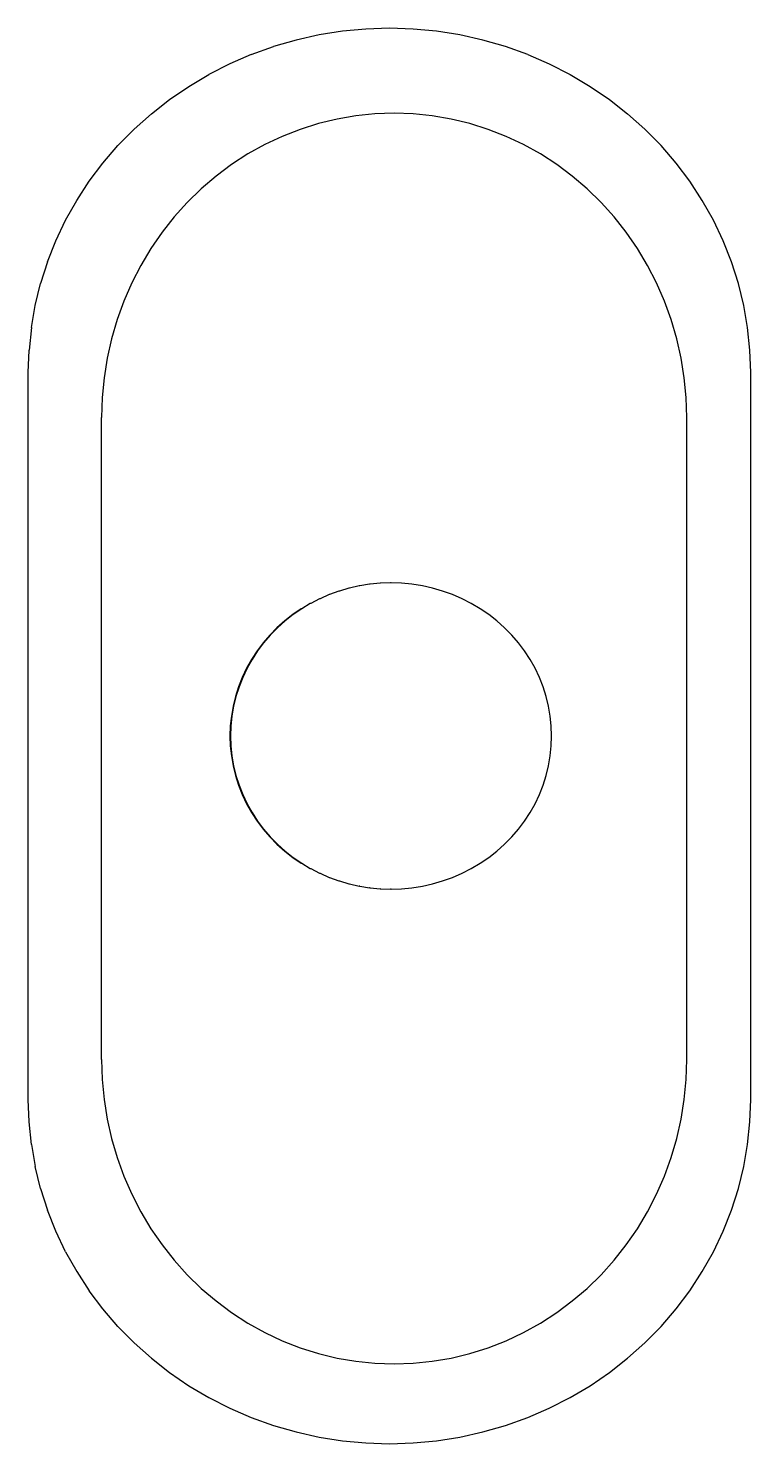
# Model space of a CAD drawing. Header units: metres. Extents: x 2754 to 3501, y 1112 to 1514.
# Drawn here: x 3340.6569 to 3340.7001, y 1427.2648 to 1427.3494 of the extents above; entities that cross this region are included whole.
import ezdxf

# ---------------------------------------------------------------- set-up
doc = ezdxf.new("R2010")
doc.units = ezdxf.units.M
doc.layers.add('AR-WALL', color=7, linetype='Continuous')

msp = doc.modelspace()

# ---------------------------------------------------------------- linework, layer by layer
at = {"layer": 'AR-WALL', "lineweight": 25}
for p, q in [((3340.675668, 1427.349255), (3340.674272, 1427.349036)), ((3340.677076, 1427.349387), (3340.675668, 1427.349255)), ((3340.67849, 1427.349432), (3340.677076, 1427.349387)), ((3340.679904, 1427.349387), (3340.67849, 1427.349432)), ((3340.681311, 1427.349255), (3340.679904, 1427.349387)), ((3340.682707, 1427.349036), (3340.681311, 1427.349255)), ((3340.670217, 1427.347864), (3340.671541, 1427.348339)), ((3340.672895, 1427.34873), (3340.671541, 1427.348339)), ((3340.674272, 1427.349036), (3340.672895, 1427.34873)), ((3340.684085, 1427.34873), (3340.682707, 1427.349036)), ((3340.685438, 1427.348339), (3340.684085, 1427.34873)), ((3340.686762, 1427.347864), (3340.685438, 1427.348339)), ((3340.670217, 1427.347864), (3340.668929, 1427.347308)), ((3340.686762, 1427.347864), (3340.688051, 1427.347308)), ((3340.66648, 1427.345961), (3340.667681, 1427.346673)), ((3340.668929, 1427.347308), (3340.667681, 1427.346673)), ((3340.688051, 1427.347308), (3340.689298, 1427.346673)), ((3340.689298, 1427.346673), (3340.6905, 1427.345961)), ((3340.66533, 1427.345176), (3340.66648, 1427.345961)), ((3340.6905, 1427.345961), (3340.69165, 1427.345176)), ((3340.664237, 1427.344322), (3340.66533, 1427.345176)), ((3340.69165, 1427.345176), (3340.692743, 1427.344322)), ((3340.663204, 1427.3434), (3340.664237, 1427.344322)), ((3340.676482, 1427.344197), (3340.675351, 1427.344003)), ((3340.677622, 1427.344313), (3340.676482, 1427.344197)), ((3340.678767, 1427.344352), (3340.677622, 1427.344313)), ((3340.679912, 1427.344313), (3340.678767, 1427.344352)), ((3340.681053, 1427.344197), (3340.679912, 1427.344313)), ((3340.682183, 1427.344003), (3340.681053, 1427.344197)), ((3340.692743, 1427.344322), (3340.693775, 1427.3434)), ((3340.663204, 1427.3434), (3340.662237, 1427.342417)), ((3340.673139, 1427.343387), (3340.672066, 1427.342967)), ((3340.674235, 1427.343732), (3340.673139, 1427.343387)), ((3340.675351, 1427.344003), (3340.674235, 1427.343732)), ((3340.683299, 1427.343732), (3340.682183, 1427.344003)), ((3340.684396, 1427.343387), (3340.683299, 1427.343732)), ((3340.685468, 1427.342967), (3340.684396, 1427.343387)), ((3340.694742, 1427.342417), (3340.693775, 1427.3434)), ((3340.66134, 1427.341375), (3340.662237, 1427.342417)), ((3340.671023, 1427.342476), (3340.670012, 1427.341915)), ((3340.672066, 1427.342967), (3340.671023, 1427.342476)), ((3340.686512, 1427.342476), (3340.685468, 1427.342967)), ((3340.687522, 1427.341915), (3340.686512, 1427.342476)), ((3340.69564, 1427.341375), (3340.694742, 1427.342417)), ((3340.670012, 1427.341915), (3340.669039, 1427.341286)), ((3340.688495, 1427.341286), (3340.687522, 1427.341915)), ((3340.660516, 1427.34028), (3340.66134, 1427.341375)), ((3340.669039, 1427.341286), (3340.668108, 1427.340593)), ((3340.689427, 1427.340593), (3340.688495, 1427.341286)), ((3340.696464, 1427.34028), (3340.69564, 1427.341375)), ((3340.659769, 1427.339136), (3340.660516, 1427.34028)), ((3340.667222, 1427.339837), (3340.666386, 1427.339023)), ((3340.668108, 1427.340593), (3340.667222, 1427.339837)), ((3340.690312, 1427.339837), (3340.689427, 1427.340593)), ((3340.691149, 1427.339023), (3340.690312, 1427.339837)), ((3340.697211, 1427.339136), (3340.696464, 1427.34028)), ((3340.659102, 1427.337948), (3340.659769, 1427.339136)), ((3340.666386, 1427.339023), (3340.665603, 1427.338154)), ((3340.691932, 1427.338154), (3340.691149, 1427.339023)), ((3340.697878, 1427.337948), (3340.697211, 1427.339136)), ((3340.665603, 1427.338154), (3340.664876, 1427.337234)), ((3340.692659, 1427.337234), (3340.691932, 1427.338154)), ((3340.658518, 1427.33672), (3340.659102, 1427.337948)), ((3340.698462, 1427.33672), (3340.697878, 1427.337948)), ((3340.65802, 1427.335459), (3340.658518, 1427.33672)), ((3340.664876, 1427.337234), (3340.664208, 1427.336266)), ((3340.693326, 1427.336266), (3340.692659, 1427.337234)), ((3340.69896, 1427.335459), (3340.698462, 1427.33672)), ((3340.664208, 1427.336266), (3340.663603, 1427.335255)), ((3340.693931, 1427.335255), (3340.693326, 1427.336266)), ((3340.65802, 1427.335459), (3340.657609, 1427.33417)), ((3340.663603, 1427.335255), (3340.663063, 1427.334205)), ((3340.694471, 1427.334205), (3340.693931, 1427.335255)), ((3340.69937, 1427.33417), (3340.69896, 1427.335459)), ((3340.657288, 1427.332857), (3340.657609, 1427.33417)), ((3340.663063, 1427.334205), (3340.66259, 1427.333121)), ((3340.694944, 1427.333121), (3340.694471, 1427.334205)), ((3340.699692, 1427.332857), (3340.69937, 1427.33417)), ((3340.66259, 1427.333121), (3340.662187, 1427.332006)), ((3340.695348, 1427.332006), (3340.694944, 1427.333121)), ((3340.657057, 1427.331528), (3340.657288, 1427.332857)), ((3340.699922, 1427.331528), (3340.699692, 1427.332857)), ((3340.657057, 1427.331528), (3340.656919, 1427.330187)), ((3340.662187, 1427.332006), (3340.661854, 1427.330867)), ((3340.695681, 1427.330867), (3340.695348, 1427.332006)), ((3340.700061, 1427.330187), (3340.699922, 1427.331528)), ((3340.661854, 1427.330867), (3340.661594, 1427.329707)), ((3340.695941, 1427.329707), (3340.695681, 1427.330867)), ((3340.656873, 1427.32884), (3340.656919, 1427.330187)), ((3340.661594, 1427.329707), (3340.661407, 1427.328533)), ((3340.696127, 1427.328533), (3340.695941, 1427.329707)), ((3340.700107, 1427.32884), (3340.700061, 1427.330187)), ((3340.656873, 1427.28537), (3340.656873, 1427.32884)), ((3340.700107, 1427.28537), (3340.700107, 1427.32884)), ((3340.661407, 1427.328533), (3340.661295, 1427.327348)), ((3340.69624, 1427.327348), (3340.696127, 1427.328533)), ((3340.661295, 1427.327348), (3340.661257, 1427.326158)), ((3340.696277, 1427.326158), (3340.69624, 1427.327348)), ((3340.661257, 1427.287747), (3340.661257, 1427.326158)), ((3340.696277, 1427.287747), (3340.696277, 1427.326158)), ((3340.677297, 1427.316178), (3340.676707, 1427.316081)), ((3340.677328, 1427.316178), (3340.677297, 1427.316178)), ((3340.677923, 1427.316237), (3340.677328, 1427.316178)), ((3340.677953, 1427.316237), (3340.677923, 1427.316237)), ((3340.678551, 1427.316257), (3340.677953, 1427.316237)), ((3340.678582, 1427.316257), (3340.678551, 1427.316257)), ((3340.67921, 1427.316237), (3340.678582, 1427.316257)), ((3340.679836, 1427.316178), (3340.67921, 1427.316237)), ((3340.680456, 1427.316081), (3340.679836, 1427.316178)), ((3340.674302, 1427.315313), (3340.673778, 1427.315031)), ((3340.674332, 1427.315313), (3340.674302, 1427.315313)), ((3340.674874, 1427.31556), (3340.674332, 1427.315313)), ((3340.674905, 1427.31556), (3340.674874, 1427.31556)), ((3340.675463, 1427.315771), (3340.674905, 1427.31556)), ((3340.675493, 1427.315771), (3340.675463, 1427.315771)), ((3340.676064, 1427.315945), (3340.675493, 1427.315771)), ((3340.676095, 1427.315945), (3340.676064, 1427.315945)), ((3340.676677, 1427.316081), (3340.676095, 1427.315945)), ((3340.676707, 1427.316081), (3340.676677, 1427.316081)), ((3340.681068, 1427.315945), (3340.680456, 1427.316081)), ((3340.68167, 1427.315771), (3340.681068, 1427.315945)), ((3340.682258, 1427.31556), (3340.68167, 1427.315771)), ((3340.682831, 1427.315313), (3340.682258, 1427.31556)), ((3340.683386, 1427.315031), (3340.682831, 1427.315313)), ((3340.673213, 1427.314714), (3340.672702, 1427.314366)), ((3340.673244, 1427.314714), (3340.672733, 1427.314366)), ((3340.673244, 1427.314714), (3340.673213, 1427.314714)), ((3340.673747, 1427.315031), (3340.673244, 1427.314714)), ((3340.673778, 1427.315031), (3340.673747, 1427.315031)), ((3340.683919, 1427.314714), (3340.683386, 1427.315031)), ((3340.68443, 1427.314366), (3340.683919, 1427.314714)), ((3340.671757, 1427.313576), (3340.671328, 1427.313139)), ((3340.671788, 1427.313576), (3340.671358, 1427.313139)), ((3340.672216, 1427.313986), (3340.671757, 1427.313576)), ((3340.672247, 1427.313986), (3340.671788, 1427.313576)), ((3340.672702, 1427.314366), (3340.672216, 1427.313986)), ((3340.672733, 1427.314366), (3340.672247, 1427.313986)), ((3340.684916, 1427.313986), (3340.68443, 1427.314366)), ((3340.685375, 1427.313576), (3340.684916, 1427.313986)), ((3340.685805, 1427.313139), (3340.685375, 1427.313576)), ((3340.671328, 1427.313139), (3340.670929, 1427.312676)), ((3340.671358, 1427.313139), (3340.670959, 1427.312676)), ((3340.686204, 1427.312676), (3340.685805, 1427.313139)), ((3340.670563, 1427.312189), (3340.670231, 1427.311681)), ((3340.670593, 1427.312189), (3340.670261, 1427.311681)), ((3340.670929, 1427.312676), (3340.670563, 1427.312189)), ((3340.670959, 1427.312676), (3340.670593, 1427.312189)), ((3340.68657, 1427.312189), (3340.686204, 1427.312676)), ((3340.686902, 1427.311681), (3340.68657, 1427.312189)), ((3340.669934, 1427.311153), (3340.669675, 1427.310607)), ((3340.669965, 1427.311153), (3340.669705, 1427.310607)), ((3340.670231, 1427.311681), (3340.669934, 1427.311153)), ((3340.670261, 1427.311681), (3340.669965, 1427.311153)), ((3340.687199, 1427.311153), (3340.686902, 1427.311681)), ((3340.687458, 1427.310607), (3340.687199, 1427.311153)), ((3340.669675, 1427.310607), (3340.669453, 1427.310047)), ((3340.669705, 1427.310607), (3340.669484, 1427.310047)), ((3340.68768, 1427.310047), (3340.687458, 1427.310607)), ((3340.669271, 1427.309474), (3340.669128, 1427.30889)), ((3340.669301, 1427.309474), (3340.669159, 1427.30889)), ((3340.669453, 1427.310047), (3340.669271, 1427.309474)), ((3340.669484, 1427.310047), (3340.669301, 1427.309474)), ((3340.687862, 1427.309474), (3340.68768, 1427.310047)), ((3340.688005, 1427.30889), (3340.687862, 1427.309474)), ((3340.669128, 1427.30889), (3340.669026, 1427.3083)), ((3340.669159, 1427.30889), (3340.669056, 1427.3083)), ((3340.688107, 1427.3083), (3340.688005, 1427.30889)), ((3340.668964, 1427.307704), (3340.668943, 1427.307105)), ((3340.669026, 1427.3083), (3340.668964, 1427.307704)), ((3340.668995, 1427.307704), (3340.668974, 1427.307105)), ((3340.669056, 1427.3083), (3340.668995, 1427.307704)), ((3340.688169, 1427.307704), (3340.688107, 1427.3083)), ((3340.688189, 1427.307105), (3340.688169, 1427.307704)), ((3340.668943, 1427.307105), (3340.668964, 1427.306507)), ((3340.668974, 1427.307105), (3340.668995, 1427.306507)), ((3340.688169, 1427.306507), (3340.688189, 1427.307105)), ((3340.668964, 1427.306507), (3340.669026, 1427.305911)), ((3340.668995, 1427.306507), (3340.669056, 1427.305911)), ((3340.688107, 1427.305911), (3340.688169, 1427.306507)), ((3340.669026, 1427.305911), (3340.669128, 1427.30532)), ((3340.669056, 1427.305911), (3340.669159, 1427.30532)), ((3340.669128, 1427.30532), (3340.669271, 1427.304736)), ((3340.669159, 1427.30532), (3340.669301, 1427.304736)), ((3340.687862, 1427.304736), (3340.688005, 1427.30532)), ((3340.688005, 1427.30532), (3340.688107, 1427.305911)), ((3340.669271, 1427.304736), (3340.669453, 1427.304163)), ((3340.669301, 1427.304736), (3340.669484, 1427.304163)), ((3340.68768, 1427.304163), (3340.687862, 1427.304736)), ((3340.669453, 1427.304163), (3340.669675, 1427.303603)), ((3340.669484, 1427.304163), (3340.669705, 1427.303603)), ((3340.669675, 1427.303603), (3340.669934, 1427.303057)), ((3340.669705, 1427.303603), (3340.669965, 1427.303057)), ((3340.687199, 1427.303057), (3340.687458, 1427.303603)), ((3340.687458, 1427.303603), (3340.68768, 1427.304163)), ((3340.669934, 1427.303057), (3340.670231, 1427.302529)), ((3340.669965, 1427.303057), (3340.670261, 1427.302529)), ((3340.686902, 1427.302529), (3340.687199, 1427.303057)), ((3340.670231, 1427.302529), (3340.670563, 1427.302021)), ((3340.670261, 1427.302529), (3340.670593, 1427.302021)), ((3340.670563, 1427.302021), (3340.670929, 1427.301534)), ((3340.670593, 1427.302021), (3340.670959, 1427.301534)), ((3340.686204, 1427.301534), (3340.68657, 1427.302021)), ((3340.68657, 1427.302021), (3340.686902, 1427.302529)), ((3340.670929, 1427.301534), (3340.671328, 1427.301071)), ((3340.670959, 1427.301534), (3340.671358, 1427.301071)), ((3340.671328, 1427.301071), (3340.671757, 1427.300634)), ((3340.671358, 1427.301071), (3340.671788, 1427.300634)), ((3340.685375, 1427.300634), (3340.685805, 1427.301071)), ((3340.685805, 1427.301071), (3340.686204, 1427.301534)), ((3340.671757, 1427.300634), (3340.672216, 1427.300224)), ((3340.671788, 1427.300634), (3340.672247, 1427.300224)), ((3340.672216, 1427.300224), (3340.672702, 1427.299845)), ((3340.672247, 1427.300224), (3340.672733, 1427.299845)), ((3340.68443, 1427.299845), (3340.684916, 1427.300224)), ((3340.684916, 1427.300224), (3340.685375, 1427.300634)), ((3340.672702, 1427.299845), (3340.673213, 1427.299496)), ((3340.672733, 1427.299845), (3340.673244, 1427.299496)), ((3340.673213, 1427.299496), (3340.673244, 1427.299496)), ((3340.673244, 1427.299496), (3340.673747, 1427.299179)), ((3340.673747, 1427.299179), (3340.673778, 1427.299179)), ((3340.673778, 1427.299179), (3340.674302, 1427.298897)), ((3340.682831, 1427.298897), (3340.683386, 1427.299179)), ((3340.683386, 1427.299179), (3340.683919, 1427.299496)), ((3340.683919, 1427.299496), (3340.68443, 1427.299845)), ((3340.674302, 1427.298897), (3340.674332, 1427.298897)), ((3340.674332, 1427.298897), (3340.674874, 1427.29865)), ((3340.674874, 1427.29865), (3340.674905, 1427.29865)), ((3340.674905, 1427.29865), (3340.675463, 1427.298439)), ((3340.675463, 1427.298439), (3340.675493, 1427.298439)), ((3340.675493, 1427.298439), (3340.676064, 1427.298265)), ((3340.681068, 1427.298265), (3340.68167, 1427.298439)), ((3340.68167, 1427.298439), (3340.682258, 1427.29865)), ((3340.682258, 1427.29865), (3340.682831, 1427.298897)), ((3340.676064, 1427.298265), (3340.676095, 1427.298265)), ((3340.676095, 1427.298265), (3340.676677, 1427.298129)), ((3340.676707, 1427.298129), (3340.676677, 1427.298129)), ((3340.676707, 1427.298129), (3340.677297, 1427.298032)), ((3340.677328, 1427.298032), (3340.677297, 1427.298032)), ((3340.677328, 1427.298032), (3340.677923, 1427.297973)), ((3340.677953, 1427.297973), (3340.677923, 1427.297973)), ((3340.677953, 1427.297973), (3340.678551, 1427.297953)), ((3340.678582, 1427.297953), (3340.678551, 1427.297953)), ((3340.678582, 1427.297953), (3340.67921, 1427.297973)), ((3340.67921, 1427.297973), (3340.679836, 1427.298032)), ((3340.679836, 1427.298032), (3340.680456, 1427.298129)), ((3340.680456, 1427.298129), (3340.681068, 1427.298265)), ((3340.661257, 1427.287747), (3340.661295, 1427.286557)), ((3340.69624, 1427.286557), (3340.696277, 1427.287747)), ((3340.661295, 1427.286557), (3340.661407, 1427.285373)), ((3340.696127, 1427.285373), (3340.69624, 1427.286557)), ((3340.656919, 1427.284023), (3340.656873, 1427.28537)), ((3340.661407, 1427.285373), (3340.661594, 1427.284198)), ((3340.695941, 1427.284198), (3340.696127, 1427.285373)), ((3340.700061, 1427.284023), (3340.700107, 1427.28537)), ((3340.657057, 1427.282682), (3340.656919, 1427.284023)), ((3340.661594, 1427.284198), (3340.661854, 1427.283038)), ((3340.695681, 1427.283038), (3340.695941, 1427.284198)), ((3340.699922, 1427.282682), (3340.700061, 1427.284023)), ((3340.657057, 1427.282682), (3340.657288, 1427.281353)), ((3340.661854, 1427.283038), (3340.662187, 1427.281899)), ((3340.695348, 1427.281899), (3340.695681, 1427.283038)), ((3340.699692, 1427.281353), (3340.699922, 1427.282682)), ((3340.662187, 1427.281899), (3340.66259, 1427.280785)), ((3340.694944, 1427.280785), (3340.695348, 1427.281899)), ((3340.657609, 1427.28004), (3340.657288, 1427.281353)), ((3340.66259, 1427.280785), (3340.663063, 1427.2797)), ((3340.694471, 1427.2797), (3340.694944, 1427.280785)), ((3340.69937, 1427.28004), (3340.699692, 1427.281353)), ((3340.657609, 1427.28004), (3340.65802, 1427.278751)), ((3340.69896, 1427.278751), (3340.69937, 1427.28004)), ((3340.663063, 1427.2797), (3340.663603, 1427.27865)), ((3340.693931, 1427.27865), (3340.694471, 1427.2797)), ((3340.658518, 1427.27749), (3340.65802, 1427.278751)), ((3340.663603, 1427.27865), (3340.664208, 1427.277639)), ((3340.693326, 1427.277639), (3340.693931, 1427.27865)), ((3340.698462, 1427.27749), (3340.69896, 1427.278751)), ((3340.659102, 1427.276263), (3340.658518, 1427.27749)), ((3340.664208, 1427.277639), (3340.664876, 1427.276671)), ((3340.692659, 1427.276671), (3340.693326, 1427.277639)), ((3340.697878, 1427.276263), (3340.698462, 1427.27749)), ((3340.664876, 1427.276671), (3340.665603, 1427.275751)), ((3340.691932, 1427.275751), (3340.692659, 1427.276671)), ((3340.659102, 1427.276263), (3340.659769, 1427.275074)), ((3340.665603, 1427.275751), (3340.666386, 1427.274882)), ((3340.691149, 1427.274882), (3340.691932, 1427.275751)), ((3340.697211, 1427.275074), (3340.697878, 1427.276263)), ((3340.659769, 1427.275074), (3340.660516, 1427.27393)), ((3340.666386, 1427.274882), (3340.667222, 1427.274068)), ((3340.690312, 1427.274068), (3340.691149, 1427.274882)), ((3340.696464, 1427.27393), (3340.697211, 1427.275074)), ((3340.66134, 1427.272835), (3340.660516, 1427.27393)), ((3340.667222, 1427.274068), (3340.668108, 1427.273313)), ((3340.689427, 1427.273313), (3340.690312, 1427.274068)), ((3340.69564, 1427.272835), (3340.696464, 1427.27393)), ((3340.668108, 1427.273313), (3340.669039, 1427.272619)), ((3340.688495, 1427.272619), (3340.689427, 1427.273313)), ((3340.662237, 1427.271793), (3340.66134, 1427.272835)), ((3340.669039, 1427.272619), (3340.670012, 1427.271991)), ((3340.687522, 1427.271991), (3340.688495, 1427.272619)), ((3340.694742, 1427.271793), (3340.69564, 1427.272835)), ((3340.663204, 1427.27081), (3340.662237, 1427.271793)), ((3340.670012, 1427.271991), (3340.671023, 1427.271429)), ((3340.671023, 1427.271429), (3340.672066, 1427.270938)), ((3340.685468, 1427.270938), (3340.686512, 1427.271429)), ((3340.686512, 1427.271429), (3340.687522, 1427.271991)), ((3340.693775, 1427.27081), (3340.694742, 1427.271793)), ((3340.663204, 1427.27081), (3340.664237, 1427.269888)), ((3340.672066, 1427.270938), (3340.673139, 1427.270519)), ((3340.673139, 1427.270519), (3340.674235, 1427.270173)), ((3340.683299, 1427.270173), (3340.684396, 1427.270519)), ((3340.684396, 1427.270519), (3340.685468, 1427.270938)), ((3340.692743, 1427.269888), (3340.693775, 1427.27081)), ((3340.664237, 1427.269888), (3340.66533, 1427.269034)), ((3340.674235, 1427.270173), (3340.675351, 1427.269903)), ((3340.675351, 1427.269903), (3340.676482, 1427.269709)), ((3340.676482, 1427.269709), (3340.677622, 1427.269592)), ((3340.677622, 1427.269592), (3340.678767, 1427.269553)), ((3340.678767, 1427.269553), (3340.679912, 1427.269592)), ((3340.679912, 1427.269592), (3340.681053, 1427.269709)), ((3340.681053, 1427.269709), (3340.682183, 1427.269903)), ((3340.682183, 1427.269903), (3340.683299, 1427.270173)), ((3340.69165, 1427.269034), (3340.692743, 1427.269888)), ((3340.66533, 1427.269034), (3340.66648, 1427.268249)), ((3340.6905, 1427.268249), (3340.69165, 1427.269034)), ((3340.66648, 1427.268249), (3340.667681, 1427.267537)), ((3340.689298, 1427.267537), (3340.6905, 1427.268249)), ((3340.667681, 1427.267537), (3340.668929, 1427.266902)), ((3340.688051, 1427.266902), (3340.689298, 1427.267537)), ((3340.668929, 1427.266902), (3340.670217, 1427.266346)), ((3340.670217, 1427.266346), (3340.671541, 1427.265871)), ((3340.685438, 1427.265871), (3340.686762, 1427.266346)), ((3340.686762, 1427.266346), (3340.688051, 1427.266902)), ((3340.671541, 1427.265871), (3340.672895, 1427.26548)), ((3340.672895, 1427.26548), (3340.674272, 1427.265174)), ((3340.682707, 1427.265174), (3340.684085, 1427.26548)), ((3340.684085, 1427.26548), (3340.685438, 1427.265871)), ((3340.674272, 1427.265174), (3340.675668, 1427.264955)), ((3340.675668, 1427.264955), (3340.677076, 1427.264823)), ((3340.677076, 1427.264823), (3340.67849, 1427.264779)), ((3340.67849, 1427.264779), (3340.679904, 1427.264823)), ((3340.679904, 1427.264823), (3340.681311, 1427.264955)), ((3340.681311, 1427.264955), (3340.682707, 1427.265174))]:
    msp.add_line(p, q, dxfattribs=at)

doc.saveas('drawing.dxf')
